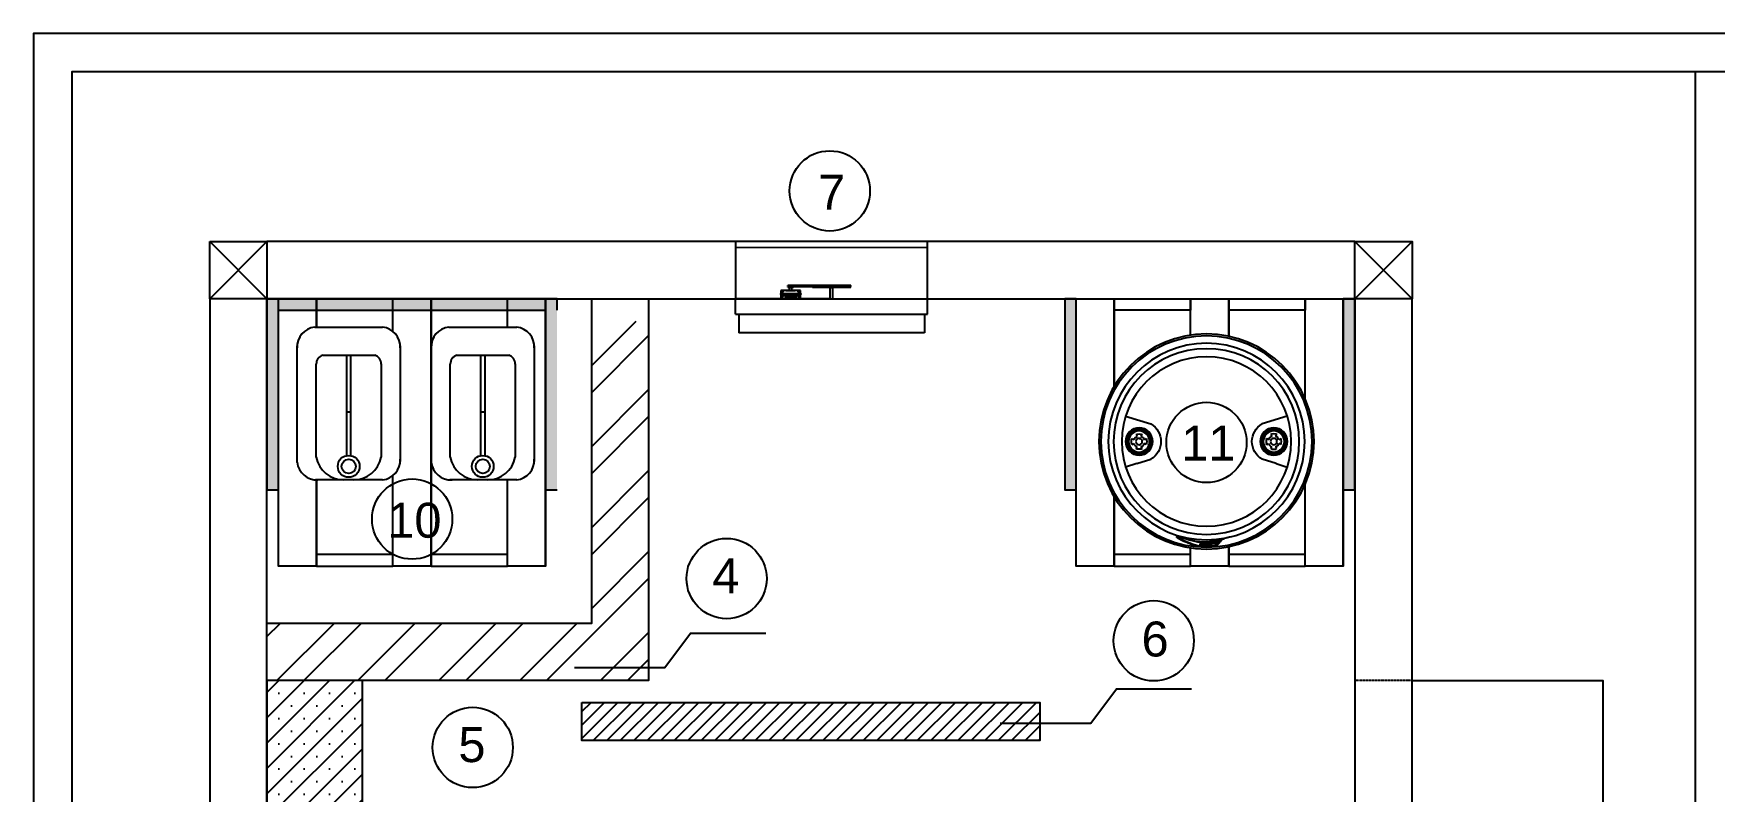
# Model space of a CAD drawing. Header units: millimetres. Extents: x 19989 to 114677, y -6335 to 49043.
# Drawn here: x 58502 to 62906, y 41432 to 43416 of the extents above; entities that cross this region are included whole.
import ezdxf

# ---------------------------------------------------------------- set-up
doc = ezdxf.new("R2010")
doc.units = ezdxf.units.MM
doc.header["$MEASUREMENT"] = 0
doc.linetypes.add('CENTER2', pattern=[1.125, 0.75, -0.125, 0.125, -0.125])
doc.layers.add('Edges', color=7, linetype='Continuous')
doc.styles.get("Standard").update_dxf_attribs({"font": 'arial.ttf'})

# ---------------------------------------------------------------- blocks, each defined once
blk = doc.blocks.new('plasticwaterdrumplan')
at = {"layer": 'Edges'}
for p, q in [((19.15, 3.55), (22, 2.66)), ((37.52, 3.55), (34.66, 2.66)), ((19.8, 0.65), (19.83, 0.88)), ((19.83, 0.42), (19.8, 0.65)), ((19.83, 0.88), (19.88, 1)), ((19.88, 0.3), (19.83, 0.42)), ((19.88, 1), (20.09, 0.86)), ((19.88, 0.3), (20.09, 0.44)), ((20.09, 0.86), (20.13, 0.97)), ((20.13, 0.33), (20.09, 0.44)), ((20.13, 0.97), (20.23, 1.1)), ((20.23, 0.2), (20.13, 0.33)), ((20.23, 1.1), (20.36, 1.2)), ((20.36, 0.1), (20.23, 0.2)), ((20.33, 1.45), (20.45, 1.5)), ((20.33, 1.45), (20.47, 1.24)), ((20.33, -0.15), (20.47, 0.06)), ((20.36, 1.2), (20.47, 1.24)), ((20.47, 0.06), (20.36, 0.1)), ((20.45, 1.5), (20.68, 1.53)), ((20.68, 1.53), (20.91, 1.5)), ((20.68, 1.01), (20.77, 1)), ((21.03, 1.45), (20.89, 1.24)), ((20.89, 1.24), (21, 1.2)), ((21, 0.1), (20.89, 0.06)), ((21.03, -0.15), (20.89, 0.06)), ((20.91, 1.5), (21.03, 1.45)), ((21, 1.2), (21.13, 1.1)), ((21.13, 0.2), (21, 0.1)), ((21.13, 1.1), (21.23, 0.97)), ((21.23, 0.33), (21.13, 0.2)), ((21.23, 0.97), (21.27, 0.86)), ((21.27, 0.44), (21.23, 0.33)), ((21.48, 1), (21.27, 0.86)), ((21.48, 0.3), (21.27, 0.44)), ((21.48, 1), (21.53, 0.88)), ((21.53, 0.42), (21.48, 0.3)), ((21.53, 0.88), (21.56, 0.65)), ((21.56, 0.65), (21.53, 0.42)), ((35.13, 0.88), (35.1, 0.65)), ((35.1, 0.65), (35.13, 0.42)), ((35.19, 1), (35.13, 0.88)), ((35.13, 0.42), (35.19, 0.3)), ((35.19, 1), (35.39, 0.86)), ((35.19, 0.3), (35.39, 0.44)), ((35.44, 0.97), (35.39, 0.86)), ((35.39, 0.44), (35.44, 0.33)), ((35.54, 1.1), (35.44, 0.97)), ((35.44, 0.33), (35.54, 0.2)), ((35.67, 1.2), (35.54, 1.1)), ((35.54, 0.2), (35.67, 0.1)), ((35.76, 1.5), (35.63, 1.45)), ((35.63, 1.45), (35.78, 1.24)), ((35.63, -0.15), (35.78, 0.06)), ((35.78, 1.24), (35.67, 1.2)), ((35.67, 0.1), (35.78, 0.06)), ((35.99, 1.53), (35.76, 1.5)), ((35.99, 1.01), (35.89, 1)), ((36.22, 1.5), (35.99, 1.53)), ((36.34, 1.45), (36.2, 1.24)), ((36.3, 1.2), (36.2, 1.24)), ((36.2, 0.06), (36.3, 0.1)), ((36.34, -0.15), (36.2, 0.06)), ((36.34, 1.45), (36.22, 1.5)), ((36.44, 1.1), (36.3, 1.2)), ((36.3, 0.1), (36.44, 0.2)), ((36.54, 0.97), (36.44, 1.1)), ((36.44, 0.2), (36.54, 0.33)), ((36.58, 0.86), (36.54, 0.97)), ((36.54, 0.33), (36.58, 0.44)), ((36.79, 1), (36.58, 0.86)), ((36.79, 0.3), (36.58, 0.44)), ((36.84, 0.88), (36.79, 1)), ((36.79, 0.3), (36.84, 0.42)), ((36.87, 0.65), (36.84, 0.88)), ((36.84, 0.42), (36.87, 0.65)), ((20.41, -1.85), (19.15, -2.26)), ((20.45, -0.2), (20.33, -0.15)), ((20.41, -1.85), (22, -1.35)), ((20.68, -0.23), (20.45, -0.2)), ((20.91, -0.2), (20.68, -0.23)), ((21.03, -0.15), (20.91, -0.2)), ((36.26, -1.85), (34.66, -1.35)), ((35.63, -0.15), (35.76, -0.2)), ((35.76, -0.2), (35.99, -0.23)), ((35.99, -0.23), (36.22, -0.2)), ((36.22, -0.2), (36.34, -0.15)), ((36.26, -1.85), (37.52, -2.26)), ((25.72, -10.23), (26.59, -10.46)), ((25.73, -10.21), (26.78, -10.49)), ((26.36, -10.41), (26.54, -10.46)), ((26.36, -10.43), (26.53, -10.48)), ((26.54, -10.46), (26.53, -10.48)), ((26.54, -10.46), (26.59, -10.47)), ((26.59, -10.46), (26.6, -10.46)), ((26.6, -10.48), (26.59, -10.47)), ((26.62, -10.47), (26.6, -10.46)), ((26.6, -10.46), (26.75, -10.5)), ((26.61, -10.48), (26.6, -10.48)), ((26.61, -10.48), (26.61, -10.49)), ((26.62, -10.5), (26.61, -10.49)), ((26.63, -10.48), (26.62, -10.47)), ((26.62, -10.47), (26.62, -10.47)), ((26.63, -10.5), (26.62, -10.5)), ((26.64, -10.49), (26.63, -10.48)), ((26.63, -10.51), (26.63, -10.5)), ((26.64, -10.52), (26.63, -10.51)), ((26.65, -10.5), (26.64, -10.49)), ((26.64, -10.49), (26.64, -10.49)), ((26.64, -10.53), (26.64, -10.52)), ((26.64, -10.54), (26.64, -10.53)), ((26.64, -10.57), (26.65, -10.54)), ((26.65, -10.54), (26.64, -10.54)), ((26.64, -10.59), (26.64, -10.57)), ((26.65, -10.61), (26.64, -10.59)), ((26.65, -10.51), (26.65, -10.5)), ((26.66, -10.52), (26.65, -10.51)), ((26.65, -10.51), (26.65, -10.51)), ((26.65, -10.54), (26.67, -10.53)), ((26.66, -10.53), (26.65, -10.55)), ((26.65, -10.55), (26.65, -10.54)), ((26.65, -10.55), (26.65, -10.55)), ((26.66, -10.64), (26.65, -10.61)), ((26.66, -10.53), (26.66, -10.52)), ((26.67, -10.56), (26.66, -10.57)), ((26.66, -10.57), (26.66, -10.59)), ((26.66, -10.59), (26.66, -10.6)), ((26.66, -10.6), (26.67, -10.62)), ((26.68, -10.66), (26.66, -10.64)), ((26.67, -10.53), (26.69, -10.51)), ((26.68, -10.54), (26.67, -10.56)), ((26.67, -10.62), (26.69, -10.64)), ((26.7, -10.53), (26.68, -10.54)), ((26.7, -10.67), (26.68, -10.66)), ((26.69, -10.51), (26.72, -10.5)), ((26.7, -10.56), (26.69, -10.59)), ((26.69, -10.59), (26.7, -10.63)), ((26.69, -10.64), (26.71, -10.65)), ((26.72, -10.53), (26.7, -10.53)), ((26.72, -10.54), (26.7, -10.56)), ((26.7, -10.63), (26.72, -10.65)), ((26.73, -10.68), (26.7, -10.67)), ((26.71, -10.65), (26.73, -10.66)), ((26.72, -10.5), (26.75, -10.5)), ((26.74, -10.52), (26.72, -10.53)), ((26.75, -10.53), (26.72, -10.54)), ((26.72, -10.65), (26.77, -10.66)), ((26.73, -10.66), (26.76, -10.67)), ((26.75, -10.69), (26.73, -10.68)), ((26.77, -10.53), (26.74, -10.52)), ((26.75, -10.5), (26.77, -10.5)), ((26.75, -10.5), (26.77, -10.51)), ((26.78, -10.54), (26.75, -10.53)), ((26.78, -10.69), (26.75, -10.69)), ((26.76, -10.67), (26.77, -10.66)), ((26.77, -10.5), (26.8, -10.51)), ((26.8, -10.51), (26.77, -10.51)), ((26.79, -10.54), (26.77, -10.53)), ((26.77, -10.66), (26.81, -10.68)), ((26.78, -10.49), (27.01, -10.56)), ((26.78, -10.49), (26.8, -10.51)), ((26.78, -10.54), (26.8, -10.55)), ((26.81, -10.68), (26.78, -10.69)), ((26.81, -10.55), (26.79, -10.54)), ((26.8, -10.51), (26.82, -10.53)), ((26.81, -10.55), (26.8, -10.55)), ((26.81, -10.55), (26.81, -10.55)), ((26.81, -10.55), (26.85, -10.56)), ((26.81, -10.68), (26.81, -10.68)), ((26.81, -10.68), (26.93, -10.71)), ((26.82, -10.53), (26.84, -10.55)), ((26.84, -10.55), (26.85, -10.56)), ((26.85, -10.56), (27.07, -10.63)), ((26.9, -10.77), (26.89, -10.83)), ((26.89, -10.83), (26.9, -10.77)), ((26.89, -10.83), (26.9, -10.88)), ((26.9, -10.88), (26.89, -10.83)), ((26.89, -10.83), (26.89, -10.83)), ((26.9, -10.83), (26.89, -10.83)), ((26.93, -10.72), (26.9, -10.77)), ((26.9, -10.77), (26.93, -10.72)), ((26.9, -10.77), (26.91, -10.77)), ((26.9, -10.83), (26.91, -10.77)), ((26.9, -10.77), (26.9, -10.77)), ((26.9, -10.83), (26.91, -10.78)), ((26.91, -10.88), (26.9, -10.83)), ((26.9, -10.88), (26.9, -10.83)), ((26.9, -10.83), (26.9, -10.83)), ((26.9, -10.88), (26.91, -10.93)), ((26.91, -10.88), (26.9, -10.88)), ((26.9, -10.88), (26.9, -10.88)), ((26.9, -10.88), (26.9, -10.88)), ((26.92, -10.93), (26.9, -10.88)), ((26.92, -10.93), (26.9, -10.88)), ((26.91, -10.78), (26.93, -10.73)), ((26.91, -10.77), (26.93, -10.73)), ((26.91, -10.77), (26.91, -10.78)), ((26.91, -10.83), (26.92, -10.78)), ((26.92, -10.78), (26.91, -10.83)), ((26.91, -10.83), (26.92, -10.88)), ((26.91, -10.88), (26.91, -10.83)), ((26.93, -10.93), (26.91, -10.88)), ((26.92, -10.93), (26.91, -10.88)), ((26.91, -10.93), (26.95, -10.98)), ((26.92, -10.93), (26.91, -10.93)), ((26.92, -10.78), (26.94, -10.73)), ((26.94, -10.73), (26.92, -10.78)), ((26.92, -10.88), (26.93, -10.93)), ((26.92, -10.93), (26.92, -10.93)), ((26.92, -10.93), (26.92, -10.93)), ((26.95, -10.98), (26.92, -10.93)), ((26.95, -10.97), (26.92, -10.93)), ((26.95, -10.98), (26.92, -10.93)), ((26.93, -10.71), (26.93, -10.72)), ((26.93, -10.72), (26.94, -10.71)), ((26.94, -10.71), (26.93, -10.71)), ((26.93, -10.73), (26.94, -10.72)), ((26.93, -10.73), (26.94, -10.72)), ((26.93, -10.73), (26.93, -10.72)), ((26.93, -10.72), (26.93, -10.72)), ((26.93, -10.73), (26.93, -10.73)), ((26.93, -10.93), (26.96, -10.97)), ((26.96, -10.97), (26.93, -10.93)), ((26.94, -10.72), (26.94, -10.71)), ((26.95, -10.72), (26.94, -10.73)), ((26.94, -10.73), (26.95, -10.72)), ((26.95, -10.72), (26.94, -10.72)), ((26.94, -10.72), (26.94, -10.72)), ((27.05, -10.75), (26.95, -10.72)), ((26.95, -10.72), (26.95, -10.72)), ((26.99, -11.01), (26.95, -10.97)), ((26.95, -10.98), (26.95, -10.97)), ((26.95, -10.98), (26.99, -11.02)), ((26.99, -11.01), (26.95, -10.98)), ((26.99, -11.01), (26.95, -10.98)), ((26.95, -10.98), (26.95, -10.98)), ((26.95, -10.98), (26.95, -10.98)), ((26.96, -10.97), (27, -11)), ((27, -11), (26.96, -10.97)), ((26.99, -11.01), (26.99, -11.01)), ((26.99, -11.01), (26.99, -11.01)), ((26.99, -11.01), (26.99, -11.02)), ((27.04, -11.03), (26.99, -11.01)), ((27.04, -11.03), (26.99, -11.01)), ((27.04, -11.04), (26.99, -11.01)), ((26.99, -11.02), (27.04, -11.04)), ((27.02, -10.78), (27, -10.85)), ((27, -10.85), (27.02, -10.91)), ((27, -11), (27.04, -11.02)), ((27.04, -11.03), (27, -11)), ((27.05, -10.75), (27.02, -10.78)), ((27.02, -10.91), (27.07, -10.96)), ((27.04, -11.02), (27.32, -11.11)), ((27.32, -11.13), (27.04, -11.03)), ((27.32, -11.12), (27.04, -11.03)), ((27.32, -11.12), (27.04, -11.03)), ((27.31, -11.13), (27.04, -11.04)), ((27.04, -11.04), (27.04, -11.04)), ((27.31, -11.13), (27.04, -11.04)), ((27.26, -10.81), (27.05, -10.75)), ((27.07, -10.63), (27.11, -10.63)), ((27.08, -10.63), (27.07, -10.63)), ((27.07, -10.96), (27.13, -10.98)), ((27.08, -10.63), (27.11, -10.63)), ((27.09, -10.64), (27.08, -10.63)), ((27.09, -10.64), (27.11, -10.63)), ((27.1, -10.64), (27.09, -10.64)), ((27.1, -10.64), (27.11, -10.64)), ((27.11, -10.64), (27.1, -10.64)), ((27.17, -10.64), (27.11, -10.63)), ((27.11, -10.63), (27.11, -10.63)), ((27.11, -10.63), (27.11, -10.63)), ((27.11, -10.63), (27.17, -10.64)), ((27.11, -10.63), (27.17, -10.64)), ((27.11, -10.64), (27.11, -10.63)), ((27.11, -10.64), (27.11, -10.64)), ((27.11, -10.64), (27.17, -10.65)), ((27.11, -10.64), (27.17, -10.65)), ((27.15, -10.65), (27.11, -10.64)), ((27.13, -10.98), (27.2, -10.96)), ((27.17, -10.66), (27.15, -10.65)), ((28.04, -10.93), (27.15, -10.65)), ((27.44, -10.69), (27.17, -10.64)), ((27.44, -10.68), (27.17, -10.64)), ((27.44, -10.68), (27.17, -10.64)), ((27.43, -10.7), (27.17, -10.65)), ((27.44, -10.69), (27.17, -10.65)), ((27.17, -10.66), (27.43, -10.7)), ((27.2, -10.96), (27.25, -10.91)), ((27.25, -10.91), (27.27, -10.85)), ((27.27, -10.85), (27.26, -10.81)), ((28, -11.04), (27.26, -10.81)), ((27.31, -11.13), (27.6, -11.21)), ((27.6, -11.2), (27.31, -11.13)), ((27.32, -11.11), (27.6, -11.19)), ((27.6, -11.19), (27.32, -11.12)), ((27.6, -11.2), (27.32, -11.12)), ((27.6, -11.2), (27.32, -11.13)), ((27.43, -10.7), (27.7, -10.74)), ((27.7, -10.73), (27.43, -10.7)), ((27.44, -10.68), (27.71, -10.72)), ((27.71, -10.72), (27.44, -10.68)), ((27.71, -10.73), (27.44, -10.69)), ((27.71, -10.72), (27.44, -10.69)), ((27.6, -11.19), (27.89, -11.24)), ((27.88, -11.25), (27.6, -11.19)), ((27.88, -11.25), (27.6, -11.2)), ((27.88, -11.25), (27.6, -11.2)), ((27.88, -11.26), (27.6, -11.2)), ((27.88, -11.26), (27.6, -11.21)), ((27.98, -10.76), (27.7, -10.73)), ((27.7, -10.74), (27.98, -10.76)), ((27.71, -10.72), (27.98, -10.74)), ((27.98, -10.75), (27.71, -10.72)), ((27.98, -10.75), (27.71, -10.72)), ((27.98, -10.75), (27.71, -10.73)), ((28.17, -11.28), (27.88, -11.25)), ((28.17, -11.29), (27.88, -11.25)), ((28.17, -11.28), (27.88, -11.25)), ((28.17, -11.29), (27.88, -11.26)), ((28.17, -11.29), (27.88, -11.26)), ((27.89, -11.24), (28.17, -11.27)), ((28.25, -10.76), (27.98, -10.74)), ((28.25, -10.77), (27.98, -10.75)), ((28.25, -10.77), (27.98, -10.75)), ((28.25, -10.76), (27.98, -10.75)), ((28.25, -10.78), (27.98, -10.76)), ((27.98, -10.76), (28.25, -10.78)), ((28.04, -11.11), (28, -11.04)), ((28.01, -11.04), (28, -11.04)), ((28.01, -11.04), (28.04, -11.1)), ((28.02, -11.05), (28.01, -11.04)), ((28.02, -11.05), (28.04, -11.1)), ((28.02, -11.05), (28.05, -11.09)), ((28.02, -11.05), (28.02, -11.05)), ((28.03, -11.05), (28.02, -11.05)), ((28.05, -11.09), (28.03, -11.05)), ((28.03, -11.05), (28.05, -11.09)), ((28.03, -11.05), (28.05, -11.09)), ((28.03, -11.05), (28.03, -11.05)), ((28.03, -11.05), (28.03, -11.05)), ((28.03, -11.05), (28.07, -11.06)), ((28.04, -10.93), (28.09, -10.9)), ((28.05, -10.93), (28.04, -10.93)), ((28.05, -11.09), (28.04, -11.1)), ((28.04, -11.1), (28.04, -11.1)), ((28.04, -11.1), (28.13, -11.12)), ((28.04, -11.1), (28.12, -11.12)), ((28.13, -11.13), (28.04, -11.11)), ((28.1, -10.9), (28.05, -10.93)), ((28.1, -10.91), (28.05, -10.93)), ((28.05, -10.93), (28.05, -10.93)), ((28.06, -10.93), (28.05, -10.93)), ((28.12, -11.11), (28.05, -11.09)), ((28.05, -11.09), (28.05, -11.09)), ((28.05, -11.09), (28.05, -11.09)), ((28.05, -11.09), (28.12, -11.12)), ((28.05, -11.09), (28.12, -11.11)), ((28.1, -10.91), (28.06, -10.93)), ((28.1, -10.91), (28.06, -10.94)), ((28.06, -10.94), (28.1, -10.92)), ((28.06, -10.94), (28.06, -10.93)), ((28.06, -10.94), (28.11, -10.95)), ((28.06, -10.94), (28.06, -10.94)), ((28.08, -11.07), (28.07, -11.06)), ((28.08, -11.07), (28.09, -11.07)), ((28.09, -10.9), (28.18, -10.92)), ((28.09, -11.07), (28.1, -11.07)), ((28.09, -11.07), (28.09, -11.07)), ((28.09, -11.07), (28.09, -11.07)), ((28.18, -10.92), (28.1, -10.9)), ((28.1, -10.91), (28.1, -10.9)), ((28.18, -10.93), (28.1, -10.91)), ((28.17, -10.93), (28.1, -10.91)), ((28.1, -10.91), (28.1, -10.91)), ((28.17, -10.93), (28.1, -10.91)), ((28.1, -10.91), (28.1, -10.91)), ((28.1, -10.92), (28.1, -10.91)), ((28.1, -10.92), (28.17, -10.94)), ((28.1, -11.07), (28.1, -11.07)), ((28.1, -11.07), (28.1, -11.07)), ((28.11, -11.07), (28.1, -11.07)), ((28.11, -10.95), (28.11, -10.95)), ((28.11, -10.95), (28.11, -10.95)), ((28.14, -10.96), (28.11, -10.95)), ((28.11, -10.95), (28.11, -10.95)), ((28.11, -10.95), (28.11, -10.95)), ((28.11, -11.07), (28.14, -11.07)), ((28.19, -11.07), (28.12, -11.11)), ((28.12, -11.11), (28.19, -11.07)), ((28.12, -11.12), (28.2, -11.08)), ((28.12, -11.12), (28.19, -11.08)), ((28.12, -11.12), (28.12, -11.11)), ((28.12, -11.11), (28.12, -11.11)), ((28.13, -11.12), (28.12, -11.12)), ((28.12, -11.12), (28.12, -11.12)), ((28.13, -11.12), (28.2, -11.08)), ((28.2, -11.09), (28.13, -11.13)), ((28.17, -10.99), (28.14, -10.96)), ((28.14, -11.07), (28.16, -11.05)), ((28.16, -11.05), (28.17, -11.02)), ((28.18, -10.93), (28.17, -10.93)), ((28.17, -10.93), (28.17, -10.93)), ((28.17, -10.93), (28.17, -10.94)), ((28.21, -11), (28.17, -10.93)), ((28.21, -11), (28.17, -10.93)), ((28.17, -10.94), (28.21, -11)), ((28.17, -11.02), (28.17, -10.99)), ((28.17, -11.27), (28.46, -11.29)), ((28.46, -11.29), (28.17, -11.28)), ((28.46, -11.3), (28.17, -11.28)), ((28.17, -11.29), (28.46, -11.31)), ((28.46, -11.3), (28.17, -11.29)), ((28.46, -11.3), (28.17, -11.29)), ((28.18, -10.92), (28.18, -10.93)), ((28.22, -11), (28.18, -10.92)), ((28.18, -10.92), (28.23, -11)), ((28.22, -11), (28.18, -10.93)), ((28.21, -11), (28.19, -11.07)), ((28.19, -11.08), (28.21, -11)), ((28.19, -11.07), (28.21, -11)), ((28.19, -11.08), (28.19, -11.07)), ((28.19, -11.07), (28.19, -11.07)), ((28.2, -11.08), (28.19, -11.08)), ((28.23, -11), (28.2, -11.09)), ((28.2, -11.08), (28.22, -11)), ((28.2, -11.08), (28.22, -11)), ((28.2, -11.08), (28.2, -11.08)), ((28.21, -11), (28.22, -11)), ((28.21, -11), (28.21, -11)), ((28.21, -11), (28.21, -11)), ((28.22, -11), (28.22, -11)), ((28.25, -10.76), (28.52, -10.77)), ((28.52, -10.77), (28.25, -10.76)), ((28.52, -10.78), (28.25, -10.77)), ((28.52, -10.78), (28.25, -10.77)), ((28.25, -10.78), (28.52, -10.79)), ((28.52, -10.79), (28.25, -10.78)), ((28.43, -10.93), (29.05, -10.92)), ((28.44, -11.17), (28.43, -10.93)), ((28.43, -10.93), (28.44, -10.94)), ((29.04, -10.93), (28.44, -10.94)), ((29.04, -10.93), (28.44, -10.94)), ((28.44, -10.94), (28.44, -11.16)), ((28.44, -10.94), (28.45, -11.16)), ((28.44, -10.94), (28.45, -10.95)), ((28.44, -10.94), (28.44, -10.94)), ((29.04, -11.15), (28.44, -11.16)), ((28.44, -11.16), (28.44, -11.17)), ((28.45, -11.16), (28.44, -11.16)), ((28.44, -11.17), (29.05, -11.16)), ((28.45, -10.95), (29.03, -10.94)), ((29.03, -10.94), (28.45, -10.95)), ((29.03, -10.94), (28.45, -10.95)), ((28.46, -11.15), (28.45, -10.95)), ((28.45, -10.95), (28.45, -11.15)), ((28.45, -10.95), (28.45, -10.95)), ((28.45, -10.95), (28.45, -10.95)), ((28.45, -10.95), (28.45, -11.15)), ((29.03, -11.14), (28.45, -11.15)), ((28.45, -11.15), (28.45, -11.15)), ((28.45, -11.15), (28.45, -11.16)), ((28.46, -11.15), (28.45, -11.15)), ((29.04, -11.15), (28.45, -11.16)), ((29.03, -11.15), (28.45, -11.15)), ((29.03, -11.14), (28.46, -11.15)), ((28.46, -11.29), (28.75, -11.28)), ((28.75, -11.29), (28.46, -11.29)), ((28.75, -11.29), (28.46, -11.3)), ((28.76, -11.29), (28.46, -11.3)), ((28.76, -11.3), (28.46, -11.3)), ((28.76, -11.3), (28.46, -11.31)), ((28.52, -10.77), (28.79, -10.77)), ((28.79, -10.77), (28.52, -10.77)), ((28.79, -10.78), (28.52, -10.78)), ((28.79, -10.78), (28.52, -10.78)), ((28.52, -10.79), (28.79, -10.79)), ((28.79, -10.79), (28.52, -10.79)), ((28.75, -11.28), (29.04, -11.25)), ((29.04, -11.26), (28.75, -11.29)), ((29.04, -11.26), (28.75, -11.29)), ((29.05, -11.27), (28.76, -11.3)), ((29.05, -11.27), (28.76, -11.29)), ((29.05, -11.27), (28.76, -11.3)), ((29.06, -10.76), (28.79, -10.77)), ((29.06, -10.76), (28.79, -10.77)), ((29.06, -10.77), (28.79, -10.78)), ((29.06, -10.77), (28.79, -10.78)), ((29.06, -10.78), (28.79, -10.79)), ((28.79, -10.79), (29.06, -10.78)), ((29.03, -10.94), (29.04, -10.93)), ((29.03, -10.94), (29.03, -11.14)), ((29.03, -11.15), (29.03, -10.94)), ((29.03, -11.14), (29.03, -10.94)), ((29.03, -10.94), (29.03, -10.94)), ((29.03, -10.94), (29.03, -10.94)), ((29.03, -11.15), (29.03, -11.14)), ((29.03, -11.14), (29.03, -11.14)), ((29.04, -11.15), (29.03, -11.15)), ((29.04, -10.93), (29.05, -10.92)), ((29.04, -11.15), (29.04, -10.93)), ((29.04, -11.15), (29.04, -10.93)), ((29.04, -10.93), (29.04, -10.93)), ((29.05, -11.16), (29.04, -11.15)), ((29.04, -11.15), (29.04, -11.15)), ((29.04, -11.25), (29.33, -11.21)), ((29.33, -11.21), (29.04, -11.26)), ((29.33, -11.22), (29.04, -11.26)), ((29.05, -10.92), (29.05, -11.16)), ((29.33, -11.22), (29.05, -11.27)), ((29.33, -11.22), (29.05, -11.27)), ((29.05, -11.27), (29.33, -11.23)), ((29.06, -10.76), (29.33, -10.74)), ((29.33, -10.75), (29.06, -10.77)), ((29.33, -10.75), (29.06, -10.76)), ((29.06, -10.78), (29.33, -10.76)), ((29.33, -10.76), (29.06, -10.78)), ((29.33, -10.76), (29.06, -10.77)), ((29.81, -10.63), (29.33, -10.75)), ((29.8, -10.63), (29.33, -10.75)), ((29.8, -10.63), (29.33, -10.74)), ((29.81, -10.64), (29.33, -10.75)), ((29.33, -10.75), (29.33, -10.74)), ((29.33, -10.75), (29.33, -10.75)), ((29.33, -10.75), (29.33, -10.75)), ((29.33, -10.75), (29.34, -10.76)), ((29.33, -10.75), (29.33, -10.76)), ((29.33, -10.76), (29.33, -10.76)), ((29.33, -10.76), (29.34, -10.76)), ((29.33, -10.77), (29.34, -10.76)), ((29.33, -10.76), (29.33, -10.76)), ((29.33, -10.76), (29.33, -10.76)), ((29.33, -10.76), (29.34, -10.76)), ((29.33, -10.76), (29.33, -10.76)), ((29.33, -10.76), (29.33, -10.77)), ((29.33, -10.76), (29.33, -10.76)), ((29.83, -11.05), (29.33, -11.22)), ((29.33, -11.21), (29.83, -11.05)), ((29.83, -11.06), (29.33, -11.22)), ((29.83, -11.06), (29.33, -11.22)), ((29.84, -11.06), (29.33, -11.23)), ((29.84, -11.07), (29.33, -11.23)), ((29.33, -11.21), (29.33, -11.21)), ((29.33, -11.21), (29.33, -11.21)), ((29.33, -11.21), (29.33, -11.21)), ((29.33, -11.21), (29.33, -11.21)), ((29.33, -11.21), (29.33, -11.21)), ((29.33, -11.21), (29.33, -11.21)), ((29.33, -11.21), (29.33, -11.21)), ((29.33, -11.21), (29.33, -11.22)), ((29.33, -11.22), (29.33, -11.23)), ((29.33, -11.22), (29.33, -11.22)), ((29.33, -11.22), (29.33, -11.22)), ((29.33, -11.22), (29.33, -11.22)), ((29.33, -11.22), (29.33, -11.22)), ((29.33, -11.23), (29.33, -11.23)), ((29.81, -10.64), (29.34, -10.76)), ((29.34, -10.76), (29.81, -10.65)), ((29.34, -10.76), (29.34, -10.76)), ((30.28, -10.5), (29.8, -10.63)), ((30.28, -10.5), (29.8, -10.63)), ((30.28, -10.51), (29.81, -10.63)), ((30.28, -10.51), (29.81, -10.64)), ((30.29, -10.51), (29.81, -10.64)), ((29.81, -10.65), (30.29, -10.52)), ((30.32, -10.87), (29.83, -11.05)), ((29.83, -11.05), (30.32, -10.87)), ((30.32, -10.88), (29.83, -11.06)), ((30.33, -10.88), (29.83, -11.06)), ((30.33, -10.88), (29.84, -11.07)), ((30.33, -10.88), (29.84, -11.06)), ((30.76, -10.36), (30.28, -10.5)), ((30.76, -10.37), (30.28, -10.51)), ((30.76, -10.37), (30.28, -10.5)), ((30.76, -10.37), (30.28, -10.51)), ((30.29, -10.52), (30.76, -10.38)), ((30.76, -10.38), (30.29, -10.51)), ((30.32, -10.87), (30.8, -10.67)), ((30.8, -10.67), (30.32, -10.87)), ((30.8, -10.68), (30.32, -10.88)), ((30.81, -10.68), (30.33, -10.88)), ((30.81, -10.68), (30.33, -10.88)), ((30.33, -10.88), (30.81, -10.69)), ((30.76, -10.36), (31.23, -10.22)), ((30.76, -10.38), (31.3, -10.22)), ((31.23, -10.22), (30.76, -10.37)), ((31.23, -10.22), (30.76, -10.37)), ((31.24, -10.23), (30.76, -10.38)), ((31.23, -10.23), (30.76, -10.37)), ((30.8, -10.67), (31.26, -10.46)), ((31.27, -10.46), (30.8, -10.67)), ((31.27, -10.46), (30.8, -10.68)), ((31.28, -10.47), (30.81, -10.69)), ((31.27, -10.47), (30.81, -10.68)), ((31.28, -10.47), (30.81, -10.68)), ((31.26, -10.21), (31.23, -10.22)), ((31.26, -10.21), (31.23, -10.22)), ((31.27, -10.21), (31.23, -10.22)), ((31.27, -10.22), (31.23, -10.23)), ((31.27, -10.22), (31.24, -10.23)), ((31.26, -10.21), (31.3, -10.2)), ((31.3, -10.2), (31.26, -10.21)), ((31.26, -10.46), (31.33, -10.42)), ((31.3, -10.2), (31.27, -10.21)), ((31.3, -10.21), (31.27, -10.22)), ((31.3, -10.21), (31.27, -10.22)), ((31.3, -10.44), (31.27, -10.46)), ((31.31, -10.45), (31.27, -10.46)), ((31.31, -10.45), (31.27, -10.47)), ((31.31, -10.45), (31.28, -10.47)), ((31.31, -10.45), (31.28, -10.47)), ((31.3, -10.2), (31.33, -10.19)), ((31.33, -10.19), (31.3, -10.2)), ((31.33, -10.19), (31.3, -10.2)), ((31.34, -10.2), (31.3, -10.21)), ((31.33, -10.2), (31.3, -10.21)), ((31.3, -10.22), (31.34, -10.21)), ((31.34, -10.43), (31.3, -10.44)), ((31.34, -10.43), (31.31, -10.45)), ((31.35, -10.43), (31.31, -10.45)), ((31.35, -10.43), (31.31, -10.45)), ((31.31, -10.45), (31.35, -10.44)), ((31.36, -10.18), (31.33, -10.19)), ((31.37, -10.18), (31.33, -10.19)), ((31.37, -10.18), (31.33, -10.19)), ((31.37, -10.19), (31.33, -10.2)), ((31.33, -10.42), (31.4, -10.39)), ((31.34, -10.21), (31.4, -10.19)), ((31.37, -10.19), (31.34, -10.2)), ((31.38, -10.41), (31.34, -10.43)), ((31.37, -10.41), (31.34, -10.43)), ((31.38, -10.41), (31.35, -10.43)), ((31.35, -10.44), (31.39, -10.42)), ((31.38, -10.42), (31.35, -10.43)), ((31.4, -10.17), (31.36, -10.18)), ((31.4, -10.17), (31.37, -10.18)), ((31.4, -10.18), (31.37, -10.19)), ((31.4, -10.18), (31.37, -10.18)), ((31.4, -10.18), (31.37, -10.19)), ((31.41, -10.39), (31.37, -10.41)), ((31.41, -10.39), (31.38, -10.41)), ((31.42, -10.4), (31.38, -10.42)), ((31.42, -10.4), (31.38, -10.41)), ((31.42, -10.4), (31.39, -10.42)), ((31.4, -10.17), (31.43, -10.16)), ((31.43, -10.16), (31.4, -10.17)), ((31.44, -10.17), (31.4, -10.18)), ((31.43, -10.17), (31.4, -10.18)), ((31.43, -10.17), (31.4, -10.18)), ((31.4, -10.19), (31.44, -10.18)), ((31.4, -10.39), (31.44, -10.37)), ((31.45, -10.37), (31.41, -10.39)), ((31.44, -10.37), (31.41, -10.39)), ((31.42, -10.4), (31.46, -10.38)), ((31.45, -10.38), (31.42, -10.4)), ((31.45, -10.38), (31.42, -10.4)), ((31.47, -10.15), (31.43, -10.16)), ((31.47, -10.15), (31.43, -10.16)), ((31.47, -10.16), (31.43, -10.17)), ((31.47, -10.16), (31.43, -10.17)), ((31.44, -10.18), (31.5, -10.16)), ((31.47, -10.17), (31.44, -10.17)), ((31.44, -10.37), (31.51, -10.33)), ((31.48, -10.35), (31.44, -10.37)), ((31.48, -10.36), (31.45, -10.37)), ((31.49, -10.36), (31.45, -10.38)), ((31.49, -10.36), (31.45, -10.38)), ((31.46, -10.38), (31.49, -10.36)), ((31.5, -10.14), (31.47, -10.15)), ((31.5, -10.15), (31.47, -10.16)), ((31.5, -10.15), (31.47, -10.15)), ((31.5, -10.15), (31.47, -10.16)), ((31.5, -10.16), (31.47, -10.17)), ((31.51, -10.33), (31.48, -10.35)), ((31.52, -10.34), (31.48, -10.36)), ((31.53, -10.34), (31.49, -10.36)), ((31.52, -10.34), (31.49, -10.36)), ((31.52, -10.34), (31.49, -10.36)), ((31.5, -10.14), (31.53, -10.13)), ((31.54, -10.14), (31.5, -10.15)), ((31.54, -10.14), (31.5, -10.15)), ((31.53, -10.14), (31.5, -10.15)), ((31.5, -10.16), (31.54, -10.15)), ((31.54, -10.15), (31.5, -10.16)), ((31.51, -10.33), (31.54, -10.31)), ((31.55, -10.32), (31.51, -10.33)), ((31.56, -10.32), (31.52, -10.34)), ((31.55, -10.32), (31.52, -10.34)), ((31.56, -10.32), (31.52, -10.34)), ((31.57, -10.13), (31.53, -10.13)), ((31.57, -10.13), (31.53, -10.14)), ((31.56, -10.33), (31.53, -10.34)), ((31.57, -10.13), (31.54, -10.14)), ((31.57, -10.14), (31.54, -10.15)), ((31.57, -10.14), (31.54, -10.14)), ((31.54, -10.15), (31.59, -10.14)), ((31.54, -10.31), (31.61, -10.27)), ((31.59, -10.3), (31.55, -10.32)), ((31.58, -10.3), (31.55, -10.32)), ((31.59, -10.3), (31.56, -10.32)), ((31.59, -10.3), (31.56, -10.32)), ((31.56, -10.33), (31.6, -10.31)), ((31.6, -10.12), (31.57, -10.13)), ((31.6, -10.12), (31.57, -10.13)), ((31.6, -10.13), (31.57, -10.14)), ((31.6, -10.13), (31.57, -10.13)), ((31.59, -10.14), (31.57, -10.14)), ((31.61, -10.28), (31.58, -10.3)), ((31.6, -10.13), (31.59, -10.14)), ((31.59, -10.14), (31.6, -10.14)), ((31.61, -10.14), (31.59, -10.14)), ((31.59, -10.14), (31.59, -10.14)), ((31.62, -10.28), (31.59, -10.3)), ((31.62, -10.28), (31.59, -10.3)), ((31.63, -10.29), (31.59, -10.3)), ((31.6, -10.12), (31.63, -10.13)), ((31.63, -10.13), (31.6, -10.12)), ((31.6, -10.12), (31.6, -10.12)), ((31.62, -10.13), (31.6, -10.12)), ((31.6, -10.12), (31.6, -10.13)), ((31.62, -10.13), (31.6, -10.13)), ((31.62, -10.13), (31.6, -10.13)), ((31.6, -10.13), (31.6, -10.13)), ((31.6, -10.14), (31.62, -10.15)), ((31.63, -10.29), (31.6, -10.31)), ((31.63, -10.15), (31.61, -10.14)), ((31.61, -10.27), (31.66, -10.24)), ((31.65, -10.26), (31.61, -10.28)), ((31.64, -10.14), (31.62, -10.13)), ((31.64, -10.14), (31.62, -10.13)), ((31.62, -10.13), (31.62, -10.13)), ((31.65, -10.14), (31.62, -10.13)), ((31.62, -10.13), (31.62, -10.13)), ((31.62, -10.13), (31.63, -10.13)), ((31.62, -10.15), (31.64, -10.16)), ((31.65, -10.26), (31.62, -10.28)), ((31.66, -10.26), (31.62, -10.28)), ((31.65, -10.13), (31.63, -10.13)), ((31.63, -10.13), (31.63, -10.13)), ((31.65, -10.14), (31.63, -10.13)), ((31.65, -10.16), (31.63, -10.15)), ((31.66, -10.27), (31.63, -10.29)), ((31.66, -10.27), (31.63, -10.29)), ((31.66, -10.15), (31.64, -10.14)), ((31.65, -10.14), (31.64, -10.14)), ((31.64, -10.14), (31.64, -10.14)), ((31.65, -10.15), (31.64, -10.14)), ((31.64, -10.16), (31.65, -10.17)), ((31.67, -10.15), (31.65, -10.13)), ((31.65, -10.14), (31.65, -10.13)), ((31.67, -10.15), (31.65, -10.14)), ((31.67, -10.15), (31.65, -10.14)), ((31.65, -10.14), (31.65, -10.14)), ((31.67, -10.17), (31.65, -10.15)), ((31.66, -10.15), (31.65, -10.15)), ((31.66, -10.17), (31.65, -10.16)), ((31.65, -10.17), (31.66, -10.19)), ((31.67, -10.24), (31.65, -10.26)), ((31.68, -10.24), (31.65, -10.26)), ((31.67, -10.15), (31.66, -10.15)), ((31.68, -10.16), (31.66, -10.15)), ((31.67, -10.18), (31.66, -10.17)), ((31.66, -10.19), (31.67, -10.2)), ((31.67, -10.23), (31.66, -10.24)), ((31.66, -10.24), (31.67, -10.24)), ((31.66, -10.27), (31.7, -10.25)), ((31.69, -10.25), (31.66, -10.26)), ((31.69, -10.25), (31.66, -10.27)), ((31.7, -10.25), (31.66, -10.27)), ((31.67, -10.15), (31.69, -10.16)), ((31.67, -10.15), (31.67, -10.15)), ((31.68, -10.16), (31.67, -10.15)), ((31.67, -10.15), (31.67, -10.15)), ((31.68, -10.16), (31.67, -10.15)), ((31.67, -10.17), (31.68, -10.16)), ((31.68, -10.18), (31.67, -10.17)), ((31.68, -10.2), (31.67, -10.18)), ((31.67, -10.2), (31.67, -10.22)), ((31.67, -10.22), (31.67, -10.23)), ((31.67, -10.24), (31.68, -10.23)), ((31.67, -10.24), (31.68, -10.24)), ((31.68, -10.16), (31.69, -10.16)), ((31.7, -10.18), (31.68, -10.16)), ((31.68, -10.16), (31.68, -10.16)), ((31.68, -10.16), (31.68, -10.16)), ((31.69, -10.18), (31.68, -10.16)), ((31.69, -10.18), (31.68, -10.16)), ((31.69, -10.2), (31.68, -10.18)), ((31.69, -10.18), (31.68, -10.18)), ((31.68, -10.21), (31.68, -10.2)), ((31.68, -10.23), (31.68, -10.21)), ((31.68, -10.24), (31.69, -10.23)), ((31.68, -10.24), (31.69, -10.25)), ((31.7, -10.17), (31.69, -10.16)), ((31.69, -10.19), (31.69, -10.18)), ((31.7, -10.19), (31.69, -10.18)), ((31.69, -10.18), (31.69, -10.18)), ((31.7, -10.18), (31.69, -10.18)), ((31.7, -10.19), (31.69, -10.19)), ((31.7, -10.21), (31.69, -10.19)), ((31.69, -10.19), (31.69, -10.2)), ((31.69, -10.21), (31.69, -10.2)), ((31.7, -10.21), (31.69, -10.21)), ((31.69, -10.23), (31.69, -10.21)), ((31.69, -10.23), (31.7, -10.21)), ((31.69, -10.25), (31.7, -10.23)), ((31.69, -10.25), (31.69, -10.23)), ((31.69, -10.23), (31.7, -10.23)), ((31.69, -10.23), (31.69, -10.23)), ((31.69, -10.25), (31.7, -10.25)), ((31.69, -10.25), (31.69, -10.25)), ((31.7, -10.19), (31.7, -10.17)), ((31.7, -10.18), (31.7, -10.17)), ((31.7, -10.19), (31.7, -10.18)), ((31.7, -10.19), (31.71, -10.21)), ((31.7, -10.19), (31.7, -10.19)), ((31.7, -10.21), (31.7, -10.19)), ((31.7, -10.21), (31.7, -10.19)), ((31.7, -10.19), (31.7, -10.19)), ((31.71, -10.21), (31.7, -10.23)), ((31.7, -10.21), (31.71, -10.21)), ((31.7, -10.23), (31.7, -10.21)), ((31.7, -10.21), (31.7, -10.21)), ((31.7, -10.21), (31.7, -10.21)), ((31.7, -10.23), (31.7, -10.21)), ((31.7, -10.25), (31.7, -10.23)), ((31.7, -10.23), (31.7, -10.23)), ((31.7, -10.25), (31.7, -10.23)), ((31.7, -10.23), (31.7, -10.23)), ((31.7, -10.25), (31.7, -10.25))]:
    blk.add_line(p, q, dxfattribs=at)
for centre, radius in [((28.33, 0.65), 12.22), ((28.33, 0.65), 12), ((28.33, 0.65), 11.16), ((28.33, 0.65), 10.55), ((28.33, 0.65), 9.63), ((20.68, 0.65), 1.55), ((20.68, 0.65), 1.39), ((20.68, 0.65), 1.33), ((35.99, 0.65), 1.55), ((35.99, 0.65), 1.39), ((35.99, 0.65), 1.33), ((20.68, 0.65), 1.2), ((20.68, 0.65), 0.36), ((35.99, 0.65), 1.2), ((35.99, 0.65), 0.36)]:
    blk.add_circle(centre, radius, dxfattribs=at)
for centre, start, end in [((20.85, 0.65), 299.8169, 60.1831), ((35.81, 0.65), 119.8169, 240.1831)]:
    blk.add_arc(centre, 2.31, start, end, dxfattribs=at)
blk = doc.blocks.new('industrial exhaust fan pl')
at = {"layer": 'Edges'}
for p, q in [((50.11, 66.59), (50.11, 66.72)), ((50.11, 66.72), (51.61, 66.72)), ((50.11, 66.59), (50.55, 66.59)), ((50.11, 66.2), (50.11, 66.33)), ((50.55, 66.33), (50.11, 66.33)), ((50.11, 66.2), (50.55, 66.2)), ((50.55, 66.33), (50.55, 66.59)), ((50.56, 66.59), (50.55, 66.59)), ((50.56, 66.33), (50.55, 66.33)), ((50.55, 65.34), (50.55, 66.2)), ((50.55, 66.2), (51.16, 66.2)), ((50.56, 66.59), (50.56, 66.33)), ((50.56, 66.59), (51.61, 66.59)), ((51.61, 66.33), (50.56, 66.33)), ((51.16, 65.34), (51.16, 66.2)), ((51.16, 66.2), (51.61, 66.2)), ((51.61, 66.59), (51.61, 66.72)), ((56.54, 66.59), (51.61, 66.59)), ((51.61, 66.2), (51.61, 66.33)), ((51.61, 66.33), (56.54, 66.33)), ((56.54, 66.59), (56.54, 66.72)), ((56.54, 66.72), (66.55, 66.72)), ((56.54, 66.59), (57.35, 66.59)), ((56.54, 66.2), (56.54, 66.33)), ((57.35, 66.33), (56.54, 66.33)), ((56.54, 66.2), (61.03, 66.2)), ((57.35, 66.33), (57.35, 66.59)), ((57.35, 66.59), (66.39, 66.59)), ((66.39, 66.33), (57.35, 66.33)), ((61.03, 66.2), (61.03, 66.07)), ((61.23, 66.2), (61.03, 66.2)), ((61.03, 66.07), (61.2, 66.07)), ((61.2, 63.13), (61.2, 66.07)), ((61.2, 66.07), (61.23, 66.07)), ((61.23, 66.2), (61.23, 66.07)), ((61.23, 66.2), (61.86, 66.2)), ((61.23, 66.07), (61.86, 66.07)), ((61.86, 66.2), (61.86, 66.07)), ((61.86, 66.2), (62.06, 66.2)), ((61.86, 66.07), (61.89, 66.07)), ((61.89, 63.13), (61.89, 66.07)), ((61.89, 66.07), (62.06, 66.07)), ((62.06, 66.2), (62.06, 66.07)), ((62.06, 66.2), (66.55, 66.2)), ((66.39, 66.59), (66.39, 66.33)), ((66.39, 66.59), (66.55, 66.59)), ((66.39, 66.33), (66.55, 66.33)), ((66.55, 66.59), (66.55, 66.72)), ((66.55, 66.2), (66.55, 66.33)), ((36.54, 59.13), (36.54, 63.13)), ((48.3, 63.13), (36.54, 63.13)), ((48.3, 64.5), (48.21, 64.5)), ((48.21, 64.5), (48.21, 64.27)), ((48.21, 64.27), (48.3, 64.27)), ((48.3, 65.34), (48.3, 64.5)), ((49.64, 65.34), (48.3, 65.34)), ((48.54, 64.5), (48.3, 64.5)), ((48.3, 64.27), (48.3, 63.13)), ((48.3, 64.27), (48.92, 64.27)), ((48.3, 63.13), (48.39, 63.13)), ((48.92, 64.27), (48.39, 63.83)), ((48.39, 63.83), (48.39, 63.13)), ((48.39, 63.13), (48.44, 63.13)), ((48.44, 63.83), (48.45, 63.84)), ((48.44, 63.83), (48.44, 63.13)), ((48.44, 63.13), (48.45, 63.13)), ((48.45, 63.84), (48.92, 64.24)), ((48.45, 63.84), (48.45, 63.13)), ((48.45, 63.13), (48.57, 63.13)), ((49.09, 65.27), (48.54, 64.5)), ((48.54, 64.5), (53.17, 64.5)), ((48.57, 63.83), (48.99, 64.18)), ((48.57, 63.83), (48.57, 63.13)), ((48.57, 63.13), (48.77, 63.13)), ((48.77, 63.83), (49.15, 64.12)), ((48.77, 63.83), (48.77, 63.13)), ((48.77, 63.13), (49.44, 63.13)), ((48.92, 64.27), (48.92, 64.27)), ((48.92, 64.27), (48.92, 64.24)), ((48.92, 64.24), (48.97, 64.27)), ((48.92, 64.27), (48.97, 64.27)), ((48.99, 64.27), (48.97, 64.27)), ((48.99, 64.27), (48.99, 64.18)), ((48.99, 64.18), (49.1, 64.27)), ((48.99, 64.27), (49.1, 64.27)), ((49.64, 65.27), (49.09, 65.27)), ((49.1, 64.27), (49.15, 64.27)), ((49.15, 64.27), (49.15, 64.12)), ((49.15, 64.12), (49.36, 64.27)), ((49.15, 64.27), (49.36, 64.27)), ((49.36, 64.27), (49.44, 64.27)), ((49.44, 64.27), (49.44, 63.13)), ((49.44, 64.27), (49.55, 64.27)), ((49.44, 63.13), (49.55, 63.13)), ((49.55, 63.83), (49.55, 64.27)), ((49.55, 64.27), (49.64, 64.27)), ((49.55, 63.83), (49.55, 63.13)), ((49.64, 63.83), (49.55, 63.83)), ((49.55, 63.13), (49.64, 63.13)), ((49.64, 65.34), (49.64, 65.27)), ((50.55, 65.34), (49.64, 65.34)), ((49.64, 65.27), (52.07, 65.27)), ((49.64, 63.83), (49.64, 64.27)), ((49.64, 64.27), (49.97, 64.27)), ((49.64, 63.83), (49.64, 63.13)), ((49.64, 63.13), (49.97, 63.13)), ((49.97, 63.83), (49.97, 64.27)), ((49.97, 64.27), (50.06, 64.27)), ((50.06, 63.83), (49.97, 63.83)), ((49.97, 63.83), (49.97, 63.13)), ((49.97, 63.13), (50.06, 63.13)), ((50.06, 63.83), (50.06, 64.27)), ((50.39, 64.27), (50.06, 64.27)), ((50.06, 63.83), (50.06, 63.13)), ((50.06, 63.13), (50.39, 63.13)), ((50.39, 63.83), (50.39, 64.27)), ((50.39, 64.27), (50.48, 64.27)), ((50.48, 63.83), (50.39, 63.83)), ((50.39, 63.83), (50.39, 63.13)), ((50.39, 63.13), (50.48, 63.13)), ((50.48, 63.83), (50.48, 64.27)), ((50.48, 64.27), (50.81, 64.27)), ((50.48, 63.83), (50.48, 63.13)), ((50.48, 63.13), (50.81, 63.13)), ((50.55, 65.34), (51.16, 65.34)), ((50.81, 63.83), (50.81, 64.27)), ((50.9, 64.27), (50.81, 64.27)), ((50.81, 63.83), (50.9, 63.83)), ((50.81, 63.83), (50.81, 63.13)), ((50.81, 63.13), (50.9, 63.13)), ((50.9, 64.27), (51.19, 64.27)), ((50.9, 63.83), (50.9, 64.27)), ((50.9, 63.83), (50.9, 63.13)), ((50.9, 63.13), (51.19, 63.13)), ((52.07, 65.34), (51.16, 65.34)), ((51.19, 63.83), (51.19, 64.27)), ((51.19, 64.27), (51.27, 64.27)), ((51.19, 63.83), (51.27, 63.83)), ((51.19, 63.83), (51.19, 63.13)), ((51.19, 63.13), (51.27, 63.13)), ((51.27, 63.83), (51.27, 64.27)), ((51.61, 64.27), (51.27, 64.27)), ((51.27, 63.83), (51.27, 63.13)), ((51.27, 63.13), (51.61, 63.13)), ((51.61, 63.83), (51.61, 64.27)), ((51.61, 64.27), (51.69, 64.27)), ((51.61, 63.83), (51.61, 63.13)), ((51.61, 63.83), (51.69, 63.83)), ((51.61, 63.13), (51.69, 63.13)), ((51.69, 63.83), (51.69, 64.27)), ((51.69, 64.27), (52.02, 64.27)), ((51.69, 63.83), (51.69, 63.13)), ((51.69, 63.13), (52.02, 63.13)), ((52.02, 63.83), (52.02, 64.27)), ((52.02, 64.27), (52.11, 64.27)), ((52.02, 63.83), (52.11, 63.83)), ((52.02, 63.83), (52.02, 63.13)), ((52.02, 63.13), (52.11, 63.13)), ((52.07, 65.34), (52.07, 65.27)), ((53.41, 65.34), (52.07, 65.34)), ((52.62, 65.27), (52.07, 65.27)), ((52.11, 63.83), (52.11, 64.27)), ((52.28, 64.27), (52.11, 64.27)), ((52.11, 63.83), (52.11, 63.13)), ((52.11, 63.13), (52.28, 63.13)), ((52.28, 64.27), (52.28, 63.13)), ((52.28, 64.27), (52.36, 64.27)), ((52.28, 63.13), (52.94, 63.13)), ((52.57, 64.11), (52.36, 64.27)), ((52.36, 64.27), (52.57, 64.27)), ((52.57, 64.27), (52.57, 64.11)), ((52.57, 64.27), (52.62, 64.27)), ((52.94, 63.83), (52.57, 64.11)), ((52.62, 65.27), (53.17, 64.5)), ((52.73, 64.19), (52.62, 64.27)), ((52.62, 64.27), (52.73, 64.27)), ((52.73, 64.27), (52.73, 64.19)), ((52.73, 64.27), (52.75, 64.27)), ((53.14, 63.83), (52.73, 64.19)), ((52.78, 64.25), (52.75, 64.27)), ((52.75, 64.27), (52.78, 64.27)), ((52.78, 64.27), (52.78, 64.25)), ((52.79, 64.27), (52.78, 64.27)), ((52.78, 64.27), (52.78, 64.27)), ((52.78, 64.27), (52.79, 64.27)), ((53.26, 63.83), (52.78, 64.25)), ((52.79, 64.27), (52.79, 64.27)), ((53.32, 63.83), (52.79, 64.27)), ((53.41, 64.27), (52.79, 64.27)), ((52.94, 63.83), (52.94, 63.13)), ((52.94, 63.13), (53.14, 63.13)), ((53.14, 63.83), (53.14, 63.13)), ((53.14, 63.13), (53.26, 63.13)), ((53.41, 64.5), (53.17, 64.5)), ((53.26, 63.83), (53.26, 63.13)), ((53.26, 63.13), (53.32, 63.13)), ((53.32, 63.83), (53.32, 63.13)), ((53.32, 63.13), (53.41, 63.13)), ((53.41, 64.5), (53.41, 65.34)), ((53.5, 64.5), (53.41, 64.5)), ((53.41, 64.27), (53.5, 64.27)), ((53.41, 63.13), (53.41, 64.27)), ((61.2, 63.13), (53.41, 63.13)), ((53.5, 64.5), (53.5, 64.27)), ((61.2, 63.13), (61.89, 63.13)), ((61.89, 63.13), (86.54, 63.13)), ((86.54, 59.13), (86.54, 63.13)), ((36.54, 59.13), (37.34, 59.13)), ((37.34, 59.13), (37.34, 54.25)), ((37.34, 59.13), (85.75, 59.13)), ((85.75, 59.13), (85.75, 54.25)), ((85.75, 59.13), (86.54, 59.13)), ((85.75, 54.25), (37.34, 54.25))]:
    blk.add_line(p, q, dxfattribs=at)

msp = doc.modelspace()

# ---------------------------------------------------------------- hatches: boundary and pattern name
h = msp.add_hatch(color=256)
h.dxf.hatch_style = 1
h.paths.add_polyline_path([(59143.7, 42691.8), (59143.7, 42221.8), (59128.7, 42221.8), (59113.7, 42221.8), (59113.7, 42721.8), (59143.7, 42721.8), (59873.7, 42721.8), (59873.7, 42691.8), (59873.7, 42221.8), (59843.7, 42221.8), (59843.7, 42691.8)])
h = msp.add_hatch(color=256)
h.dxf.hatch_style = 1
h.paths.add_polyline_path([(61933.7, 42721.8), (61963.7, 42721.8), (61963.7, 42221.8), (61933.7, 42221.8)])
h.paths.add_polyline_path([(61203.7, 42721.8), (61233.7, 42721.8), (61233.7, 42221.8), (61203.7, 42221.8)])
h = msp.add_hatch()
h.set_pattern_fill('ANSI32', color=1, scale=400)
h.set_pattern_definition([(45, (-19368.33, 3943.35), (-106.06602, 106.06602), []), (45, (-19297.62, 3943.35), (-106.06602, 106.06602), [])])
h.paths.add_polyline_path([(60113.7, 42663), (59985.2, 42663), (59963.7, 42688.5), (59963.7, 41871.8), (59179, 41871.8), (59330.3, 41721.8), (60013.7, 41721.8), (60113.7, 41721.8)])
h.paths.add_polyline_path([(59179, 41871.8), (59113.7, 41871.8), (59113.7, 41721.8), (59330.3, 41721.8)])
h = msp.add_hatch()
h.set_pattern_fill('SACNCR', color=4, scale=500)
h.set_pattern_definition([(45, (-3665.82, 1118.93), (-33.14563, 33.14563), []), (45, (-3632.675, 1118.93), (-33.14563, 33.14563), [0, -46.875])])
h.paths.add_polyline_path([(59113.7, 41221.8), (59363.7, 41221.8), (59363.7, 41721.8), (59113.7, 41721.8)])
at = {"linetype": 'CENTER2', "true_color": 0xffffff}
h = msp.add_hatch(dxfattribs=at)
h.set_pattern_fill('ANSI31', scale=200)
h.set_pattern_definition([(45, (2210.798, 28094.8), (-17.67767, 17.67767), [])])
h.paths.add_polyline_path([(61963.7, 39871.8), (62113.7, 39871.8), (62113.7, 41721.8), (61963.7, 41721.8)])
h.paths.add_polyline_path([(62113.7, 41721.8), (61963.7, 41721.8), (61963.7, 40741), (62113.7, 40741)], flags=17)
h = msp.add_hatch()
h.set_pattern_fill('ANSI31', color=1, scale=200)
h.set_pattern_definition([(45, (-24988.22, 19009.927), (-17.6776695, 17.6776695), [])])
h.paths.add_polyline_path([(61138.7, 41664.8), (59938.7, 41664.8), (59938.7, 41564.8), (61138.7, 41564.8)])

# ---------------------------------------------------------------- linework, layer by layer
for points in [[(69993.5, 37685.1), (69993.5, 43416.3), (58502.5, 43416.3), (58502.5, 37588.2)], [(69893.5, 37585.1), (69893.5, 43316.3), (58602.5, 43316.3), (58602.5, 37588.2)], [(62855.9, 43316.3), (62855.9, 37687)], [(59113.7, 42721.8), (61963.7, 42721.8), (61963.7, 42871.8), (59113.7, 42871.8), (59113.7, 42721.8)], [(60341.7, 42856), (60844.3, 42856.9)], [(58963.7, 42721.8), (58963.7, 38871.8)], [(59113.7, 38871.8), (59113.7, 42721.8), (58963.7, 42721.8)], [(59143.7, 42721.8), (59113.7, 42721.8), (59113.7, 42221.8)], [(59143.7, 42721.8), (59113.7, 42721.8), (59113.7, 42221.8)], [(59113.7, 42721.8), (59113.7, 42691.8)], [(59873.7, 42691.8), (59873.7, 42721.8), (59113.7, 42721.8)], [(59113.7, 42721.8), (60113.7, 42721.8), (60113.7, 41721.8), (60013.7, 41721.8), (59113.7, 41721.8), (59113.7, 42721.8)], [(59963.7, 42721.8), (59963.7, 41871.8), (59113.7, 41871.8)], [(59843.7, 42721.8), (59143.7, 42721.8)], [(59243.7, 42721.8), (59143.7, 42721.8)], [(59143.7, 42021.8), (59143.7, 42721.8)], [(59143.7, 42721.8), (59243.7, 42721.8), (59243.7, 42647.6)], [(59243.7, 42247.6), (59243.7, 42021.8), (59143.7, 42021.8), (59143.7, 42721.8)], [(59243.7, 42647.6), (59243.7, 42721.8)], [(59543.7, 42721.8), (59443.7, 42721.8)], [(59443.7, 42721.8), (59543.7, 42721.8), (59543.7, 42021.8), (59443.7, 42021.8), (59443.7, 42258.7)], [(59443.7, 42636.4), (59443.7, 42721.8)], [(59443.7, 42636.4), (59443.7, 42721.8)], [(59543.7, 42021.8), (59543.7, 42721.8)], [(59743.7, 42721.8), (59843.7, 42721.8), (59843.7, 42021.8), (59743.7, 42021.8), (59743.7, 42247.6)], [(59743.7, 42647.6), (59743.7, 42721.8)], [(59743.7, 42647.6), (59743.7, 42721.8)], [(59843.7, 42021.8), (59843.7, 42721.8)], [(61233.7, 42721.8), (61203.7, 42721.8), (61203.7, 42221.8), (61233.7, 42221.8), (61233.7, 42721.8)], [(61233.7, 42021.8), (61233.7, 42721.8)], [(61233.7, 42721.8), (61333.7, 42721.8), (61333.7, 42492.9)], [(61333.7, 42203.2), (61333.7, 42021.8), (61233.7, 42021.8), (61233.7, 42721.8)], [(61533.7, 42721.8), (61533.7, 42691.8), (61333.7, 42691.8), (61333.7, 42721.8), (61533.7, 42721.8)], [(61333.7, 42492.9), (61333.7, 42721.8)], [(61533.7, 42721.8), (61633.7, 42721.8), (61633.7, 42623.5)], [(61533.7, 42626.6), (61533.7, 42721.8)], [(61533.7, 42626.6), (61533.7, 42721.8)], [(61833.7, 42721.8), (61833.7, 42691.8), (61633.7, 42691.8), (61633.7, 42721.8), (61833.7, 42721.8)], [(61633.7, 42623.5), (61633.7, 42721.8)], [(61833.7, 42721.8), (61933.7, 42721.8), (61933.7, 42021.8), (61833.7, 42021.8), (61833.7, 42236.5)], [(61833.7, 42459.6), (61833.7, 42721.8)], [(61833.7, 42459.6), (61833.7, 42721.8)], [(61963.7, 42721.8), (61933.7, 42721.8), (61933.7, 42221.8), (61963.7, 42221.8), (61963.7, 42721.8)], [(61933.7, 42021.8), (61933.7, 42721.8)], [(61963.7, 42721.8), (61963.7, 38871.8), (62113.7, 38871.8), (62113.7, 42721.8), (61963.7, 42721.8)], [(59143.7, 42691.8), (59843.7, 42691.8)], [(61533.7, 42691.8), (61333.7, 42691.8)], [(61833.7, 42691.8), (61633.7, 42691.8)], [(59239, 42647.6), (59416.7, 42647.6)], [(59590.3, 42647.6), (59768.1, 42647.6)], [(59192.9, 42293.5), (59192.9, 42599)], [(59462.9, 42599), (59462.9, 42296.1)], [(59544.2, 42293.5), (59544.2, 42599)], [(59814.2, 42599), (59814.2, 42296.1)], [(59242.9, 42306.9), (59242.9, 42551.3)], [(59259.8, 42574.4), (59396, 42574.4)], [(59322.9, 42311.1), (59322.9, 42574.4)], [(59332.9, 42574.4), (59332.9, 42311.1)], [(59412.9, 42551.3), (59412.9, 42306.9)], [(59594.2, 42306.9), (59594.2, 42551.3)], [(59611.1, 42574.4), (59747.3, 42574.4)], [(59674.2, 42311.1), (59674.2, 42574.4)], [(59684.2, 42574.4), (59684.2, 42311.1)], [(59764.2, 42551.3), (59764.2, 42306.9)], [(59332.9, 42424.8), (59322.9, 42424.8)], [(59684.2, 42424.8), (59674.2, 42424.8)], [(59416.7, 42247.6), (59241.2, 42247.6)], [(59243.7, 42021.8), (59243.7, 42247.6)], [(59443.7, 42021.8), (59443.7, 42258.7)], [(59768.1, 42247.6), (59592.5, 42247.6)], [(59743.7, 42021.8), (59743.7, 42247.6)], [(61833.7, 42021.8), (61833.7, 42236.5)], [(59113.7, 42221.8), (59128.7, 42221.8), (59143.7, 42221.8)], [(59128.7, 42221.8), (59143.7, 42221.8)], [(59843.7, 42221.8), (59873.7, 42221.8)], [(61333.7, 42021.8), (61333.7, 42203.2)], [(61633.7, 42072.6), (61633.7, 42021.8), (61533.7, 42021.8), (61533.7, 42069.5)], [(61533.7, 42021.8), (61533.7, 42069.5)], [(61633.7, 42021.8), (61633.7, 42072.6)], [(59243.7, 42021.8), (59443.7, 42021.8), (59443.7, 42051.8), (59243.7, 42051.8), (59243.7, 42021.8)], [(59543.7, 42021.8), (59743.7, 42021.8), (59743.7, 42051.8), (59543.7, 42051.8), (59543.7, 42021.8)], [(61333.7, 42021.8), (61533.7, 42021.8), (61533.7, 42051.8), (61333.7, 42051.8), (61333.7, 42021.8)], [(61633.7, 42021.8), (61833.7, 42021.8), (61833.7, 42051.8), (61633.7, 42051.8), (61633.7, 42021.8)], [(59113.7, 41721.8), (59113.7, 41221.8), (59363.7, 41221.8), (59363.7, 41721.8), (59113.7, 41721.8)], [(62113.7, 40796.8), (62113.7, 41721.8), (62613.7, 41721.8), (62613.7, 39871.8), (62113.7, 39871.8), (62113.7, 40796.8)], [(59938.7, 41664.8), (61138.7, 41664.8), (61138.7, 41564.8), (59938.7, 41564.8), (59938.7, 41664.8)]]:
    msp.add_lwpolyline(points)
at = {"color": 5}
for points in [[(58963.7, 42871.8), (59113.7, 42871.8), (59113.7, 42721.8), (58963.7, 42721.8), (58963.7, 42871.8)], [(58963.7, 42721.8), (59113.7, 42871.8)], [(58963.7, 42871.8), (59113.7, 42721.8)], [(61963.7, 42871.8), (62113.7, 42871.8), (62113.7, 42721.8), (61963.7, 42721.8), (61963.7, 42871.8)], [(61963.7, 42721.8), (62113.7, 42871.8)], [(61963.7, 42871.8), (62113.7, 42721.8)], [(59919.3, 41756.3), (60156.6, 41756.3), (60223.7, 41846.4), (60420.5, 41846.4)], [(61034.9, 41610.4), (61272.2, 41610.4), (61339.3, 41700.6), (61536.1, 41700.6)]]:
    msp.add_lwpolyline(points, dxfattribs=at)
msp.add_lwpolyline([(60341.7, 42721.8), (60844.3, 42721.8), (60844.3, 42871.8), (60341.7, 42871.8)], close=True)
at = {"linetype": 'CENTER2'}
msp.add_lwpolyline([(62113.7, 41721.8), (61963.7, 41721.8), (61963.7, 39871.8), (62113.7, 39871.8), (62113.7, 41721.8)], dxfattribs=at)
at = {"color": 5}
for centre in [(60588.3, 43004.3), (61575.2, 42345.6), (59494.1, 42144.9), (60318.1, 41989.1), (61437.1, 41826.2), (59652.9, 41546.8)]:
    msp.add_circle(centre, 105.1, dxfattribs=at)
for centre, radius in [((59327.9, 42283), 28.5), ((59327.9, 42283), 18.5), ((59679.2, 42283), 28.5), ((59679.2, 42283), 18.5)]:
    msp.add_circle(centre, radius)
for centre, radius, start, end in [((59244.5, 42596.2), 51.7, 96.0853, 183.188), ((59411.3, 42596.2), 51.7, 356.812, 83.9147), ((59595.8, 42596.2), 51.7, 96.0853, 183.188), ((59762.6, 42596.2), 51.7, 356.812, 83.9147), ((59267.9, 42550.8), 25, 108.9145, 181.147), ((59387.9, 42550.8), 25, 358.853, 71.0855), ((59619.2, 42550.8), 25, 108.9145, 181.147), ((59739.2, 42550.8), 25, 358.853, 71.0855), ((59244.3, 42299.2), 51.7, 186.2648, 273.3674), ((59314.6, 42320.6), 73.1, 190.8249, 270.1529), ((59341.1, 42320.6), 73.1, 269.8471, 349.1751), ((59411.3, 42299), 51.7, 276.0853, 3.188), ((59595.6, 42299.2), 51.7, 186.2648, 273.3674), ((59665.9, 42320.6), 73.1, 190.8249, 270.1529), ((59692.4, 42320.6), 73.1, 269.8471, 349.1751), ((59762.6, 42299), 51.7, 276.0853, 3.188)]:
    msp.add_arc(centre, radius, start, end)

# ---------------------------------------------------------------- block references
for name, p, xscale, yscale, zscale in [('industrial exhaust fan pl', (59974.5, 42087.3), 10.05038995959319, 10.05038995959319, 10.05038995959319), ('plasticwaterdrumplan', (62228.3, 42333), -23.05147426977291, 23.05147426977291, 23.05147426977291)]:
    msp.add_blockref(name, p, dxfattribs=dict(xscale=xscale, yscale=yscale, zscale=zscale))

# ---------------------------------------------------------------- texts
at = {"color": 5, "attachment_point": 1}
for s, insert, char_height in [('7', (60557.8, 43046.6), 91.5), ('11', (61508.9, 42389.7), 91.49), ('10', (59428.9, 42187.6), 91.49), ('4', (60280.5, 42042.2), 91.5), ('6', (61405.1, 41876.5), 91.5), ('5', (59615.3, 41599.9), 91.5)]:
    msp.add_mtext_dynamic_manual_height_columns(s, width=95.29, gutter_width=457.5, heights=[0], dxfattribs=dict(at, insert=insert, char_height=char_height))

doc.saveas('drawing.dxf')
